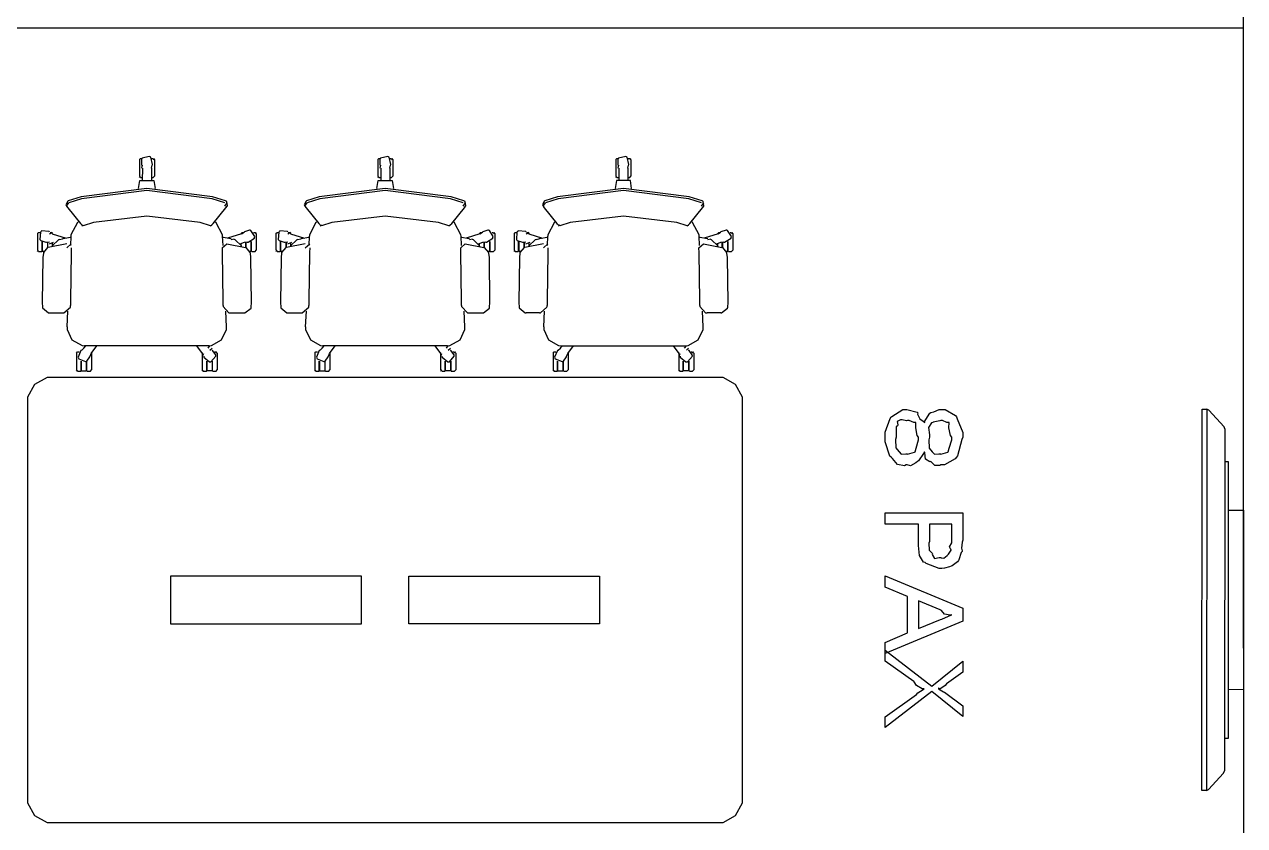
# Model space of a CAD drawing. Extents: x 0 to 23.4, y 0 to 16.5.
# Drawn here: x 12.955 to 13.962, y 5.846 to 6.507 of the extents above; entities that cross this region are included whole.
import ezdxf

# ---------------------------------------------------------------- set-up
doc = ezdxf.new("R2010")
doc.units = 0
doc.layers.get('0').update_dxf_attribs({"linetype": 'CONTINUOUS'})

msp = doc.modelspace()

# ---------------------------------------------------------------- linework, layer by layer
at = {"color": 0}
for points in [[(13.9608, 7.449), (13.9624, 3.95313)], [(13.9613, 6.50424), (12.5438, 6.50424)], [(13.0497, 6.39589), (13.0507, 6.39681)], [(13.0497, 6.39589), (13.0497, 6.382)], [(13.0507, 6.39681), (13.0519, 6.39681)], [(13.0602, 6.39111), (13.0605, 6.39171), (13.0591, 6.39768), (13.0585, 6.398), (13.0579, 6.39839), (13.052, 6.39692), (13.0517, 6.39632), (13.0514, 6.39594), (13.0514, 6.39154), (13.0517, 6.39111)], [(13.0517, 6.38878), (13.0523, 6.39111)], [(13.0523, 6.38878), (13.0521, 6.37864)], [(13.0597, 6.38878), (13.0602, 6.39111)], [(13.0597, 6.38878), (13.0597, 6.37864)], [(13.06, 6.39681), (13.0612, 6.39681)], [(13.0612, 6.39589), (13.0622, 6.39681)], [(13.0622, 6.39589), (13.0622, 6.382)], [(13.2465, 6.39589), (13.2475, 6.39681)], [(13.2465, 6.39589), (13.2465, 6.382)], [(13.2475, 6.39681), (13.2487, 6.39681)], [(13.2571, 6.39111), (13.2574, 6.39171), (13.256, 6.39768), (13.2554, 6.398), (13.2548, 6.39839), (13.2488, 6.39692), (13.2485, 6.39632), (13.2482, 6.39594), (13.2482, 6.39154), (13.2485, 6.39111)], [(13.2485, 6.38878), (13.2491, 6.39111)], [(13.2491, 6.38878), (13.249, 6.37864)], [(13.2565, 6.38878), (13.2571, 6.39111)], [(13.2565, 6.38878), (13.2566, 6.37864)], [(13.2568, 6.39681), (13.258, 6.39681)], [(13.258, 6.39589), (13.2591, 6.39681)], [(13.2591, 6.39589), (13.2591, 6.382)], [(13.4431, 6.39589), (13.4441, 6.39681)], [(13.4431, 6.39589), (13.4431, 6.382)], [(13.4441, 6.39681), (13.4453, 6.39681)], [(13.4537, 6.39111), (13.454, 6.39171), (13.4526, 6.39768), (13.452, 6.398), (13.4514, 6.39839), (13.4454, 6.39692), (13.4451, 6.39632), (13.4448, 6.39594), (13.4448, 6.39154), (13.4451, 6.39111)], [(13.4451, 6.38878), (13.4456, 6.39111)], [(13.4456, 6.38878), (13.4456, 6.37864)], [(13.4531, 6.38878), (13.4537, 6.39111)], [(13.4531, 6.38878), (13.4532, 6.37864)], [(13.4534, 6.39681), (13.4546, 6.39681)], [(13.4546, 6.39589), (13.4556, 6.39681)], [(13.4556, 6.39589), (13.4556, 6.382)], [(13.0491, 6.37185), (13.0501, 6.37864)], [(13.0497, 6.38108), (13.0507, 6.382)], [(13.0501, 6.37864), (13.0617, 6.37864)], [(13.0507, 6.38108), (13.0521, 6.38108)], [(13.0597, 6.38108), (13.0612, 6.38108)], [(13.0612, 6.38108), (13.0622, 6.382)], [(13.0617, 6.37864), (13.0627, 6.37185)], [(13.2459, 6.37185), (13.247, 6.37864)], [(13.2465, 6.38108), (13.2475, 6.382)], [(13.247, 6.37864), (13.2585, 6.37864)], [(13.2475, 6.38108), (13.249, 6.38108)], [(13.2566, 6.38108), (13.258, 6.38108)], [(13.258, 6.38108), (13.2591, 6.382)], [(13.2585, 6.37864), (13.2595, 6.37185)], [(13.4436, 6.37864), (13.4427, 6.37185)], [(13.4431, 6.38108), (13.4441, 6.382)], [(13.4552, 6.37864), (13.4436, 6.37864)], [(13.4441, 6.38108), (13.4456, 6.38108)], [(13.4531, 6.38108), (13.4546, 6.38108)], [(13.4546, 6.38108), (13.4556, 6.382)], [(13.4562, 6.37185), (13.4552, 6.37864)], [(13.1208, 6.36165), (13.1102, 6.36513), (13.0559, 6.37196), (13.0015, 6.36513), (12.9909, 6.36165)], [(13.1203, 6.36008), (13.1099, 6.3635), (13.0559, 6.37033), (13.0019, 6.3635), (12.9914, 6.36008)], [(13.3177, 6.36165), (13.3071, 6.36513), (13.2527, 6.37196), (13.1983, 6.36513), (13.1878, 6.36165)], [(13.3172, 6.36008), (13.3067, 6.3635), (13.2527, 6.37033), (13.1987, 6.3635), (13.1883, 6.36008)], [(13.5144, 6.36165), (13.5038, 6.36513), (13.4494, 6.37196), (13.395, 6.36513), (13.3845, 6.36165)], [(13.5139, 6.36008), (13.5034, 6.3635), (13.4494, 6.37033), (13.3955, 6.3635), (13.385, 6.36008)], [(12.9909, 6.36165), (12.9906, 6.36154), (12.9891, 6.35829), (12.9893, 6.35792), (12.9893, 6.35786), (12.9895, 6.35732), (12.9896, 6.35726)], [(12.9896, 6.35726), (12.9914, 6.36008)], [(13.1203, 6.35726), (13.1222, 6.36008)], [(13.1222, 6.35726), (13.1224, 6.35764), (13.1218, 6.36111), (13.1215, 6.36133), (13.1214, 6.36139), (13.1209, 6.36165), (13.1208, 6.36165)], [(13.1878, 6.36165), (13.1874, 6.36154), (13.1859, 6.35829), (13.1861, 6.35792), (13.1861, 6.35786), (13.1864, 6.35732), (13.1864, 6.35726)], [(13.1864, 6.35726), (13.1883, 6.36008)], [(13.3172, 6.35726), (13.319, 6.36008)], [(13.319, 6.35726), (13.3192, 6.35764), (13.3186, 6.36111), (13.3183, 6.36133), (13.3183, 6.36139), (13.3177, 6.36165), (13.3177, 6.36165)], [(13.3845, 6.36165), (13.3841, 6.36154), (13.3827, 6.35829), (13.3828, 6.35792), (13.3828, 6.35786), (13.3831, 6.35732), (13.3831, 6.35726)], [(13.3831, 6.35726), (13.385, 6.36008)], [(13.5139, 6.35726), (13.5157, 6.36008)], [(13.5157, 6.35726), (13.5159, 6.35764), (13.5153, 6.36111), (13.515, 6.36133), (13.5149, 6.36139), (13.5144, 6.36165), (13.5144, 6.36165)], [(12.9896, 6.35726), (12.9905, 6.35585), (13.001, 6.34304), (13.0022, 6.34185)], [(13.1085, 6.34115), (13.0999, 6.34375), (13.0559, 6.34896), (13.0119, 6.34375), (13.0033, 6.34115)], [(13.1095, 6.34185), (13.1107, 6.34304), (13.1212, 6.35585), (13.1222, 6.35726)], [(13.1864, 6.35726), (13.1873, 6.35585), (13.1978, 6.34304), (13.1991, 6.34185)], [(13.3053, 6.34115), (13.2967, 6.34375), (13.2527, 6.34896), (13.2087, 6.34375), (13.2001, 6.34115)], [(13.3064, 6.34185), (13.3076, 6.34304), (13.3181, 6.35585), (13.319, 6.35726)], [(13.3831, 6.35726), (13.384, 6.35585), (13.3945, 6.34304), (13.3958, 6.34185)], [(13.502, 6.34115), (13.4934, 6.34375), (13.4494, 6.34896), (13.4054, 6.34375), (13.3969, 6.34115)], [(13.5031, 6.34185), (13.5043, 6.34304), (13.5148, 6.35585), (13.5157, 6.35726)], [(12.9997, 6.3444), (12.9987, 6.34369), (12.9932, 6.33361), (12.9932, 6.33242)], [(13.0022, 6.34115), (13.0033, 6.34185)], [(13.1085, 6.34115), (13.1095, 6.34185)], [(13.1184, 6.33242), (13.1184, 6.33361), (13.113, 6.34364), (13.112, 6.34435)], [(13.1965, 6.3444), (13.1955, 6.34369), (13.1901, 6.33361), (13.1901, 6.33242)], [(13.1991, 6.34115), (13.2001, 6.34185)], [(13.3053, 6.34115), (13.3064, 6.34185)], [(13.3153, 6.33242), (13.3152, 6.33361), (13.3098, 6.34364), (13.3089, 6.34435)], [(13.3933, 6.34435), (13.3923, 6.34364), (13.3869, 6.33361), (13.3869, 6.33242)], [(13.3958, 6.34115), (13.3969, 6.34185)], [(13.502, 6.34115), (13.5031, 6.34185)], [(13.5121, 6.33242), (13.512, 6.33361), (13.5066, 6.34369), (13.5056, 6.3444)], [(12.9656, 6.33475), (12.9665, 6.33567)], [(12.9656, 6.33475), (12.9656, 6.32086)], [(12.9665, 6.33567), (12.9677, 6.33567)], [(12.9756, 6.33583), (12.9751, 6.33637), (12.969, 6.33686), (12.9685, 6.33637), (12.968, 6.33594), (12.9675, 6.32986), (12.968, 6.32932), (12.9683, 6.329), (12.9724, 6.32758), (12.9729, 6.32769)], [(12.9693, 6.32021), (12.9693, 6.32818)], [(12.9696, 6.32021), (12.9696, 6.32807)], [(12.9756, 6.33458), (12.9777, 6.33583)], [(12.9759, 6.33567), (12.9771, 6.33567)], [(12.9771, 6.33475), (12.978, 6.33567)], [(12.9777, 6.33458), (12.9892, 6.33094)], [(12.9837, 6.32969), (12.983, 6.32954), (12.9778, 6.32454), (12.9777, 6.32379)], [(12.978, 6.33447), (12.978, 6.33475)], [(12.9837, 6.32969), (12.9862, 6.33029)], [(12.9932, 6.3316), (12.9926, 6.33154), (12.9867, 6.33046), (12.9862, 6.33029)], [(12.993, 6.32487), (12.9933, 6.33242)], [(13.1188, 6.32487), (13.1184, 6.33242)], [(13.1256, 6.33029), (13.125, 6.33046), (13.1191, 6.33154), (13.1186, 6.3316)], [(13.1341, 6.33458), (13.1226, 6.33094)], [(13.1256, 6.32969), (13.128, 6.33029)], [(13.1341, 6.32379), (13.1339, 6.32454), (13.1288, 6.32954), (13.128, 6.32969)], [(13.1337, 6.33475), (13.1347, 6.33567)], [(13.1337, 6.33447), (13.1337, 6.33475)], [(13.1341, 6.33458), (13.1362, 6.33583)], [(13.1347, 6.33567), (13.1359, 6.33567)], [(13.1388, 6.32769), (13.1394, 6.32753), (13.1447, 6.33078), (13.1449, 6.33143), (13.145, 6.33214), (13.1418, 6.33729), (13.1412, 6.33746), (13.1407, 6.33757), (13.1364, 6.33621), (13.1362, 6.33583)], [(13.1421, 6.32021), (13.1421, 6.32807)], [(13.1424, 6.32021), (13.1424, 6.32818)], [(13.144, 6.33567), (13.1452, 6.33567)], [(13.1452, 6.33475), (13.1462, 6.33567)], [(13.1462, 6.33475), (13.1462, 6.32086)], [(13.1624, 6.33475), (13.1634, 6.33567)], [(13.1624, 6.33475), (13.1624, 6.32086)], [(13.1634, 6.33567), (13.1646, 6.33567)], [(13.1724, 6.33583), (13.1719, 6.33637), (13.1658, 6.33686), (13.1654, 6.33637), (13.1648, 6.33594), (13.1643, 6.32986), (13.1648, 6.32932), (13.1651, 6.329), (13.1693, 6.32758), (13.1698, 6.32769)], [(13.1662, 6.32021), (13.1662, 6.32818)], [(13.1664, 6.32021), (13.1664, 6.32807)], [(13.1724, 6.33458), (13.1745, 6.33583)], [(13.1727, 6.33567), (13.1739, 6.33567)], [(13.1739, 6.33475), (13.1749, 6.33567)], [(13.1745, 6.33458), (13.186, 6.33094)], [(13.1806, 6.32969), (13.1798, 6.32954), (13.1746, 6.32454), (13.1745, 6.32379)], [(13.1749, 6.33447), (13.1749, 6.33475)], [(13.1806, 6.32969), (13.183, 6.33029)], [(13.19, 6.3316), (13.1894, 6.33154), (13.1835, 6.33046), (13.183, 6.33029)], [(13.1898, 6.32487), (13.1902, 6.33242)], [(13.3156, 6.32487), (13.3153, 6.33242)], [(13.3224, 6.33029), (13.3218, 6.33046), (13.316, 6.33154), (13.3154, 6.3316)], [(13.3309, 6.33458), (13.3195, 6.33094)], [(13.3224, 6.32969), (13.3249, 6.33029)], [(13.3309, 6.32379), (13.3307, 6.32454), (13.3256, 6.32954), (13.3249, 6.32969)], [(13.3306, 6.33475), (13.3315, 6.33567)], [(13.3306, 6.33447), (13.3306, 6.33475)], [(13.3309, 6.33458), (13.333, 6.33583)], [(13.3315, 6.33567), (13.3327, 6.33567)], [(13.3357, 6.32769), (13.3363, 6.32753), (13.3415, 6.33078), (13.3417, 6.33143), (13.3418, 6.33214), (13.3387, 6.33729), (13.338, 6.33746), (13.3375, 6.33757), (13.3333, 6.33621), (13.333, 6.33583)], [(13.339, 6.32021), (13.339, 6.32807)], [(13.3393, 6.32021), (13.3393, 6.32818)], [(13.3409, 6.33567), (13.3421, 6.33567)], [(13.3421, 6.33475), (13.3431, 6.33567)], [(13.3431, 6.33475), (13.3431, 6.32086)], [(13.3591, 6.33475), (13.3601, 6.33567)], [(13.3591, 6.33475), (13.3591, 6.32086)], [(13.3601, 6.33567), (13.3613, 6.33567)], [(13.3691, 6.33583), (13.3687, 6.33637), (13.3626, 6.33686), (13.3621, 6.33637), (13.3615, 6.33594), (13.3611, 6.32986), (13.3615, 6.32932), (13.3618, 6.329), (13.366, 6.32758), (13.3665, 6.32769)], [(13.3629, 6.32021), (13.3629, 6.32818)], [(13.3632, 6.32021), (13.3632, 6.32807)], [(13.3691, 6.33458), (13.3712, 6.33583)], [(13.3694, 6.33567), (13.3706, 6.33567)], [(13.3706, 6.33475), (13.3716, 6.33567)], [(13.3712, 6.33458), (13.3827, 6.33094)], [(13.3773, 6.32969), (13.3765, 6.32954), (13.3714, 6.32454), (13.3712, 6.32379)], [(13.3716, 6.33447), (13.3716, 6.33475)], [(13.3773, 6.32969), (13.3797, 6.33029)], [(13.3867, 6.3316), (13.3861, 6.33154), (13.3803, 6.33046), (13.3797, 6.33029)], [(13.3866, 6.32487), (13.3869, 6.33242)], [(13.5123, 6.32487), (13.512, 6.33242)], [(13.5192, 6.33029), (13.5186, 6.33046), (13.5127, 6.33154), (13.5122, 6.3316)], [(13.5277, 6.33458), (13.5162, 6.33094)], [(13.5192, 6.32969), (13.5216, 6.33029)], [(13.5277, 6.32379), (13.5275, 6.32454), (13.5223, 6.32954), (13.5216, 6.32969)], [(13.5273, 6.33475), (13.5283, 6.33567)], [(13.5273, 6.33447), (13.5273, 6.33475)], [(13.5277, 6.33458), (13.5297, 6.33583)], [(13.5283, 6.33567), (13.5295, 6.33567)], [(13.5323, 6.32769), (13.533, 6.32753), (13.5383, 6.33078), (13.5384, 6.33143), (13.5386, 6.33214), (13.5353, 6.33729), (13.5347, 6.33746), (13.5342, 6.33757), (13.53, 6.33621), (13.5297, 6.33583)], [(13.5357, 6.32021), (13.5357, 6.32807)], [(13.536, 6.32021), (13.536, 6.32818)], [(13.5376, 6.33567), (13.5388, 6.33567)], [(13.5388, 6.33475), (13.5398, 6.33567)], [(13.5398, 6.33475), (13.5398, 6.32086)], [(12.9656, 6.31993), (12.9665, 6.32086)], [(12.9665, 6.31993), (12.9691, 6.31993)], [(12.9691, 6.31993), (12.9693, 6.32021)], [(12.9704, 6.31847), (12.9699, 6.31478), (12.9694, 6.27772), (12.9697, 6.27399)], [(12.9696, 6.32021), (12.9708, 6.32021)], [(12.9745, 6.32319), (12.9739, 6.32308), (12.9704, 6.31907), (12.9704, 6.31847)], [(12.9729, 6.32753), (12.9754, 6.32775)], [(12.974, 6.32303), (12.974, 6.32775)], [(12.9742, 6.32314), (12.9742, 6.32775)], [(12.9898, 6.32628), (12.9745, 6.32319)], [(12.9754, 6.32633), (12.9788, 6.32753)], [(12.978, 6.32497), (12.978, 6.32661)], [(12.9898, 6.32303), (12.9935, 6.32628)], [(12.9935, 6.32303), (12.9934, 6.31907), (12.9928, 6.27919), (12.9929, 6.27518)], [(13.1182, 6.32303), (13.122, 6.32628)], [(13.1189, 6.27518), (13.1189, 6.27919), (13.1184, 6.31907), (13.1183, 6.32303)], [(13.122, 6.32628), (13.1373, 6.32319)], [(13.1329, 6.32633), (13.1364, 6.32753)], [(13.1337, 6.32497), (13.1337, 6.32661)], [(13.1364, 6.32753), (13.1388, 6.32775)], [(13.1414, 6.31847), (13.1413, 6.31907), (13.1378, 6.32308), (13.1373, 6.32319)], [(13.1375, 6.32314), (13.1375, 6.32775)], [(13.1378, 6.32303), (13.1378, 6.32775)], [(13.1409, 6.32021), (13.1421, 6.32021)], [(13.142, 6.27399), (13.1424, 6.27772), (13.1418, 6.31478), (13.1414, 6.31847)], [(13.1424, 6.31993), (13.1427, 6.32021)], [(13.1427, 6.31993), (13.1452, 6.31993)], [(13.1452, 6.31993), (13.1462, 6.32086)], [(13.1624, 6.31993), (13.1634, 6.32086)], [(13.1634, 6.31993), (13.1659, 6.31993)], [(13.1659, 6.31993), (13.1662, 6.32021)], [(13.1672, 6.31847), (13.1668, 6.31478), (13.1662, 6.27772), (13.1666, 6.27399)], [(13.1664, 6.32021), (13.1676, 6.32021)], [(13.1713, 6.32319), (13.1707, 6.32308), (13.1672, 6.31907), (13.1672, 6.31847)], [(13.1698, 6.32753), (13.1722, 6.32775)], [(13.1708, 6.32303), (13.1708, 6.32775)], [(13.1711, 6.32314), (13.1711, 6.32775)], [(13.1866, 6.32628), (13.1713, 6.32319)], [(13.1722, 6.32633), (13.1757, 6.32753)], [(13.1749, 6.32497), (13.1749, 6.32661)], [(13.1866, 6.32303), (13.1904, 6.32628)], [(13.1904, 6.32303), (13.1902, 6.31907), (13.1897, 6.27919), (13.1897, 6.27518)], [(13.3151, 6.32303), (13.3188, 6.32628)], [(13.3157, 6.27518), (13.3157, 6.27919), (13.3152, 6.31907), (13.3151, 6.32303)], [(13.3188, 6.32628), (13.3341, 6.32319)], [(13.3298, 6.32633), (13.3332, 6.32753)], [(13.3306, 6.32497), (13.3306, 6.32661)], [(13.3332, 6.32753), (13.3357, 6.32775)], [(13.3382, 6.31847), (13.3382, 6.31907), (13.3346, 6.32308), (13.3341, 6.32319)], [(13.3344, 6.32314), (13.3344, 6.32775)], [(13.3346, 6.32303), (13.3346, 6.32775)], [(13.3378, 6.32021), (13.339, 6.32021)], [(13.3389, 6.27399), (13.3392, 6.27772), (13.3387, 6.31478), (13.3382, 6.31847)], [(13.3393, 6.31993), (13.3395, 6.32021)], [(13.3395, 6.31993), (13.3421, 6.31993)], [(13.3421, 6.31993), (13.3431, 6.32086)], [(13.3591, 6.31993), (13.3601, 6.32086)], [(13.3601, 6.31993), (13.3626, 6.31993)], [(13.3626, 6.31993), (13.3629, 6.32021)], [(13.3639, 6.31847), (13.3635, 6.31478), (13.363, 6.27772), (13.3633, 6.27399)], [(13.3632, 6.32021), (13.3644, 6.32021)], [(13.3681, 6.32319), (13.3675, 6.32308), (13.3639, 6.31907), (13.3639, 6.31847)], [(13.3665, 6.32753), (13.3689, 6.32775)], [(13.3675, 6.32303), (13.3675, 6.32775)], [(13.3678, 6.32314), (13.3678, 6.32775)], [(13.3834, 6.32628), (13.3681, 6.32319)], [(13.3689, 6.32633), (13.3724, 6.32753)], [(13.3716, 6.32497), (13.3716, 6.32661)], [(13.3834, 6.32303), (13.387, 6.32628)], [(13.387, 6.32303), (13.3869, 6.31907), (13.3864, 6.27919), (13.3864, 6.27518)], [(13.5118, 6.32303), (13.5155, 6.32628)], [(13.5124, 6.27518), (13.5124, 6.27919), (13.5119, 6.31907), (13.5118, 6.32303)], [(13.5155, 6.32628), (13.5308, 6.32319)], [(13.5265, 6.32633), (13.5299, 6.32753)], [(13.5273, 6.32497), (13.5273, 6.32661)], [(13.5299, 6.32753), (13.5323, 6.32775)], [(13.5349, 6.31847), (13.5349, 6.31907), (13.5314, 6.32308), (13.5308, 6.32319)], [(13.5311, 6.32314), (13.5311, 6.32775)], [(13.5314, 6.32303), (13.5314, 6.32775)], [(13.5345, 6.32021), (13.5357, 6.32021)], [(13.5356, 6.27399), (13.5359, 6.27772), (13.5354, 6.31478), (13.5349, 6.31847)], [(13.536, 6.31993), (13.5362, 6.32021)], [(13.5362, 6.31993), (13.5388, 6.31993)], [(13.5388, 6.31993), (13.5398, 6.32086)], [(12.9697, 6.27399), (12.9698, 6.27328), (12.9747, 6.2691), (12.9754, 6.26915), (12.9754, 6.26915), (12.9755, 6.26921), (12.9755, 6.26921)], [(12.9755, 6.26921), (12.9866, 6.26926)], [(12.9866, 6.26926), (12.9874, 6.26921), (12.9928, 6.27382), (12.9929, 6.27458), (12.9929, 6.27474), (12.9929, 6.27507), (12.9929, 6.27518)], [(12.9901, 6.25765), (12.9907, 6.27051)], [(13.1189, 6.27518), (13.1188, 6.27442), (13.1237, 6.26932), (13.1246, 6.26926), (13.1247, 6.26926), (13.1252, 6.26926), (13.1252, 6.26926)], [(13.1216, 6.25765), (13.1211, 6.27051)], [(13.1252, 6.26926), (13.1362, 6.26921)], [(13.1362, 6.26921), (13.1369, 6.26915), (13.1419, 6.27317), (13.142, 6.27387), (13.142, 6.27387), (13.142, 6.27399), (13.142, 6.27399)], [(13.1666, 6.27399), (13.1666, 6.27328), (13.1715, 6.2691), (13.1722, 6.26915), (13.1722, 6.26915), (13.1724, 6.26921), (13.1724, 6.26921)], [(13.1724, 6.26921), (13.1834, 6.26926)], [(13.1834, 6.26926), (13.1842, 6.26921), (13.1896, 6.27382), (13.1897, 6.27458), (13.1897, 6.27474), (13.1897, 6.27507), (13.1897, 6.27518)], [(13.187, 6.25765), (13.1876, 6.27051)], [(13.3157, 6.27518), (13.3157, 6.27442), (13.3206, 6.26932), (13.3214, 6.26926), (13.3215, 6.26926), (13.322, 6.26926), (13.322, 6.26926)], [(13.3185, 6.25765), (13.3179, 6.27051)], [(13.322, 6.26926), (13.3331, 6.26921)], [(13.3331, 6.26921), (13.3338, 6.26915), (13.3388, 6.27317), (13.3389, 6.27387), (13.3389, 6.27387), (13.3389, 6.27399), (13.3389, 6.27399)], [(13.3633, 6.27399), (13.3633, 6.27328), (13.3682, 6.2691), (13.369, 6.26915), (13.369, 6.26915), (13.369, 6.26921), (13.3691, 6.26921)], [(13.3802, 6.26926), (13.3691, 6.26921)], [(13.3802, 6.26926), (13.3809, 6.26921), (13.3863, 6.27382), (13.3864, 6.27458), (13.3864, 6.27474), (13.3864, 6.27507), (13.3864, 6.27518)], [(13.3837, 6.25765), (13.3842, 6.27051)], [(13.5124, 6.27518), (13.5124, 6.27442), (13.5173, 6.26932), (13.5181, 6.26926), (13.5182, 6.26926), (13.5187, 6.26926), (13.5187, 6.26926)], [(13.5152, 6.25765), (13.5146, 6.27051)], [(13.5298, 6.26921), (13.5187, 6.26926)], [(13.5298, 6.26921), (13.5305, 6.26915), (13.5355, 6.27317), (13.5356, 6.27387), (13.5356, 6.27387), (13.5356, 6.27399), (13.5356, 6.27399)], [(12.9901, 6.25765), (12.99, 6.25558), (12.994, 6.2469), (13.0024, 6.24214), (13.0044, 6.24203), (13.0044, 6.24203), (13.0045, 6.24203), (13.0045, 6.24203)], [(13.1072, 6.24203), (13.1093, 6.24214), (13.1176, 6.24685), (13.1217, 6.25549), (13.1216, 6.25754), (13.1216, 6.25754), (13.1216, 6.25765), (13.1216, 6.25765)], [(13.187, 6.25765), (13.1868, 6.25558), (13.1909, 6.2469), (13.1992, 6.24214), (13.2013, 6.24203), (13.2013, 6.24203), (13.2014, 6.24203), (13.2014, 6.24203)], [(13.3041, 6.24203), (13.3062, 6.24214), (13.3145, 6.24685), (13.3185, 6.25549), (13.3185, 6.25754), (13.3185, 6.25754), (13.3185, 6.25765), (13.3185, 6.25765)], [(13.3837, 6.25765), (13.3836, 6.25558), (13.3876, 6.2469), (13.3959, 6.24214), (13.398, 6.24203), (13.398, 6.24203), (13.3981, 6.24203), (13.3981, 6.24203)], [(13.5008, 6.24203), (13.5028, 6.24214), (13.5112, 6.24685), (13.5153, 6.25549), (13.5152, 6.25754), (13.5152, 6.25754), (13.5152, 6.25765), (13.5152, 6.25765)], [(13.0021, 6.23839), (13.0014, 6.23817), (12.9991, 6.23247), (12.9993, 6.23182), (12.9996, 6.23122), (13.0053, 6.22889), (13.0059, 6.22911), (13.0063, 6.22933), (13.0089, 6.23292), (13.009, 6.23335)], [(13.0021, 6.23839), (13.0039, 6.23996)], [(13.0039, 6.23996), (13.0054, 6.24203)], [(13.1072, 6.24203), (13.0044, 6.24203)], [(13.0099, 6.23562), (13.0147, 6.24203)], [(13.1019, 6.23562), (13.0971, 6.24203)], [(13.1028, 6.23335), (13.1029, 6.23269), (13.1075, 6.22874), (13.1082, 6.22879), (13.1088, 6.22885), (13.1128, 6.23351), (13.1128, 6.23415), (13.1127, 6.23465), (13.1101, 6.23822), (13.1097, 6.23839)], [(13.1064, 6.23996), (13.1079, 6.24203)], [(13.1079, 6.23839), (13.1097, 6.23996)], [(13.1989, 6.23839), (13.1982, 6.23817), (13.1959, 6.23247), (13.1962, 6.23182), (13.1965, 6.23122), (13.2021, 6.22889), (13.2028, 6.22911), (13.2032, 6.22933), (13.2057, 6.23292), (13.2058, 6.23335)], [(13.1989, 6.23839), (13.2007, 6.23996)], [(13.2007, 6.23996), (13.2022, 6.24203)], [(13.3041, 6.24203), (13.2012, 6.24203)], [(13.2068, 6.23562), (13.2115, 6.24203)], [(13.2987, 6.23562), (13.2939, 6.24203)], [(13.2996, 6.23335), (13.2997, 6.23269), (13.3043, 6.22874), (13.305, 6.22879), (13.3057, 6.22885), (13.3097, 6.23351), (13.3096, 6.23415), (13.3096, 6.23465), (13.307, 6.23822), (13.3065, 6.23839)], [(13.3032, 6.23996), (13.3047, 6.24203)], [(13.3047, 6.23839), (13.3065, 6.23996)], [(13.3956, 6.23839), (13.395, 6.23817), (13.3926, 6.23247), (13.3929, 6.23182), (13.3931, 6.23122), (13.3988, 6.22889), (13.3995, 6.22911), (13.3999, 6.22933), (13.4025, 6.23292), (13.4025, 6.23335)], [(13.3956, 6.23839), (13.3974, 6.23996)], [(13.3974, 6.23996), (13.3989, 6.24203)], [(13.3981, 6.24203), (13.5009, 6.24203)], [(13.4034, 6.23562), (13.4082, 6.24203)], [(13.4954, 6.23562), (13.4907, 6.24203)], [(13.4964, 6.23335), (13.4964, 6.23269), (13.501, 6.22874), (13.5017, 6.22879), (13.5024, 6.22885), (13.5064, 6.23351), (13.5063, 6.23415), (13.5063, 6.23465), (13.5037, 6.23822), (13.5033, 6.23839)], [(13.4999, 6.23996), (13.5014, 6.24203)], [(13.5014, 6.23839), (13.5033, 6.23996)], [(12.9977, 6.23594), (12.9987, 6.23687)], [(12.9977, 6.23594), (12.9977, 6.22206)], [(12.9987, 6.23687), (13.0001, 6.23687)], [(13.0015, 6.2214), (13.0015, 6.22939)], [(13.0018, 6.2214), (13.0018, 6.22928)], [(13.0061, 6.2214), (13.0061, 6.22928)], [(13.0064, 6.2214), (13.0064, 6.22939)], [(13.009, 6.23335), (13.0099, 6.23562)], [(13.0102, 6.23606), (13.0102, 6.22206)], [(13.1015, 6.23606), (13.1015, 6.22206)], [(13.1019, 6.23335), (13.1028, 6.23562)], [(13.1054, 6.2214), (13.1054, 6.22939)], [(13.1056, 6.2214), (13.1056, 6.22928)], [(13.11, 6.2214), (13.11, 6.22928)], [(13.1102, 6.2214), (13.1102, 6.22939)], [(13.1117, 6.23687), (13.1131, 6.23687)], [(13.1131, 6.23594), (13.114, 6.23687)], [(13.114, 6.23594), (13.114, 6.22206)], [(13.1946, 6.23594), (13.1955, 6.23687)], [(13.1946, 6.23594), (13.1946, 6.22206)], [(13.1955, 6.23687), (13.1969, 6.23687)], [(13.1983, 6.2214), (13.1983, 6.22939)], [(13.1986, 6.2214), (13.1986, 6.22928)], [(13.203, 6.2214), (13.203, 6.22928)], [(13.2032, 6.2214), (13.2032, 6.22939)], [(13.2058, 6.23335), (13.2068, 6.23562)], [(13.2071, 6.23606), (13.2071, 6.22206)], [(13.2984, 6.23606), (13.2984, 6.22206)], [(13.2987, 6.23335), (13.2996, 6.23562)], [(13.3022, 6.2214), (13.3022, 6.22939)], [(13.3025, 6.2214), (13.3025, 6.22928)], [(13.3068, 6.2214), (13.3068, 6.22928)], [(13.3071, 6.2214), (13.3071, 6.22939)], [(13.3086, 6.23687), (13.3099, 6.23687)], [(13.3099, 6.23594), (13.3109, 6.23687)], [(13.3109, 6.23594), (13.3109, 6.22206)], [(13.3913, 6.23594), (13.3923, 6.23687)], [(13.3913, 6.23594), (13.3913, 6.22206)], [(13.3923, 6.23687), (13.3936, 6.23687)], [(13.3951, 6.2214), (13.3951, 6.22939)], [(13.3953, 6.2214), (13.3953, 6.22928)], [(13.3997, 6.2214), (13.3997, 6.22928)], [(13.4, 6.2214), (13.4, 6.22939)], [(13.4025, 6.23335), (13.4034, 6.23562)], [(13.4038, 6.23606), (13.4038, 6.22206)], [(13.4951, 6.23606), (13.4951, 6.22206)], [(13.4954, 6.23335), (13.4964, 6.23562)], [(13.4989, 6.2214), (13.4989, 6.22939)], [(13.4991, 6.2214), (13.4991, 6.22928)], [(13.5035, 6.2214), (13.5035, 6.22928)], [(13.5038, 6.2214), (13.5038, 6.22939)], [(13.5053, 6.23687), (13.5066, 6.23687)], [(13.5066, 6.23594), (13.5076, 6.23687)], [(13.5076, 6.23594), (13.5076, 6.22206)], [(12.9977, 6.22114), (12.9987, 6.22206)], [(12.9987, 6.22114), (13.0013, 6.22114)], [(13.0013, 6.22114), (13.0015, 6.2214)], [(13.0018, 6.2214), (13.0061, 6.2214)], [(13.0064, 6.22114), (13.0067, 6.2214)], [(13.0067, 6.22114), (13.0092, 6.22114)], [(13.0092, 6.22114), (13.0102, 6.22206)], [(13.1015, 6.22114), (13.1025, 6.22206)], [(13.1025, 6.22114), (13.1051, 6.22114)], [(13.1051, 6.22114), (13.1054, 6.2214)], [(13.11, 6.2214), (13.1056, 6.2214)], [(13.1102, 6.22114), (13.1105, 6.2214)], [(13.1105, 6.22114), (13.1131, 6.22114)], [(13.1131, 6.22114), (13.114, 6.22206)], [(13.1946, 6.22114), (13.1955, 6.22206)], [(13.1955, 6.22114), (13.1981, 6.22114)], [(13.1981, 6.22114), (13.1983, 6.2214)], [(13.1986, 6.2214), (13.203, 6.2214)], [(13.2032, 6.22114), (13.2035, 6.2214)], [(13.2035, 6.22114), (13.2061, 6.22114)], [(13.2061, 6.22114), (13.2071, 6.22206)], [(13.2984, 6.22114), (13.2994, 6.22206)], [(13.2994, 6.22114), (13.3019, 6.22114)], [(13.3019, 6.22114), (13.3022, 6.2214)], [(13.3068, 6.2214), (13.3025, 6.2214)], [(13.3071, 6.22114), (13.3073, 6.2214)], [(13.3073, 6.22114), (13.3099, 6.22114)], [(13.3099, 6.22114), (13.3109, 6.22206)], [(13.3913, 6.22114), (13.3923, 6.22206)], [(13.3923, 6.22114), (13.3948, 6.22114)], [(13.3948, 6.22114), (13.3951, 6.2214)], [(13.3953, 6.2214), (13.3997, 6.2214)], [(13.4, 6.22114), (13.4002, 6.2214)], [(13.4002, 6.22114), (13.4028, 6.22114)], [(13.4028, 6.22114), (13.4038, 6.22206)], [(13.4951, 6.22114), (13.4961, 6.22206)], [(13.4961, 6.22114), (13.4986, 6.22114)], [(13.4986, 6.22114), (13.4989, 6.2214)], [(13.5035, 6.2214), (13.4991, 6.2214)], [(13.5038, 6.22114), (13.5041, 6.2214)], [(13.5041, 6.22114), (13.5066, 6.22114)], [(13.5066, 6.22114), (13.5076, 6.22206)], [(12.9771, 6.21582), (12.9736, 6.21582), (12.9632, 6.21007), (12.9574, 6.19965), (12.9574, 6.19613)], [(13.5282, 6.21582), (12.9771, 6.21582)], [(13.5479, 6.19613), (13.5479, 6.19965), (13.5421, 6.21007), (13.5317, 6.21582), (13.5282, 6.21582)], [(12.9574, 6.19613), (12.9574, 5.86806)], [(13.5479, 5.86806), (13.5479, 6.19613)], [(13.931, 5.87462), (13.9272, 5.87462), (13.9274, 6.18961), (13.9312, 6.18961)], [(13.9312, 6.18961), (13.931, 5.87462)], [(13.9461, 6.17333), (13.9454, 6.17513), (13.9329, 6.18881), (13.9312, 6.18961)], [(13.9461, 6.17333), (13.9458, 5.8909)], [(13.233, 6.05176), (13.0755, 6.05176)], [(13.0755, 6.05176), (13.0755, 6.01237)], [(13.233, 6.01237), (13.233, 6.05176)], [(13.2723, 6.01237), (13.2723, 6.05176)], [(13.2723, 6.05176), (13.4298, 6.05176)], [(13.4298, 6.05176), (13.4298, 6.01237)], [(13.0755, 6.01237), (13.233, 6.01237)], [(13.4298, 6.01237), (13.2723, 6.01237)], [(13.931, 5.87462), (13.9326, 5.87543), (13.9451, 5.88911), (13.9458, 5.8909)], [(12.9574, 5.86806), (12.9574, 5.86458), (12.9632, 5.85417), (12.9736, 5.84836), (12.9771, 5.84836)], [(13.5282, 5.84836), (13.5317, 5.84836), (13.5421, 5.85417), (13.5479, 5.86458), (13.5479, 5.86806)], [(12.9771, 5.84836), (13.5282, 5.84836)]]:
    msp.add_lwpolyline(points, dxfattribs=at)
for points in [[(13.698, 6.17833), (13.6979, 6.17904), (13.7026, 6.18636), (13.7032, 6.18679), (13.7032, 6.18679), (13.7059, 6.18739), (13.7103, 6.1894), (13.7119, 6.1894), (13.715, 6.1894), (13.7236, 6.18435), (13.7244, 6.18332), (13.725, 6.18164), (13.7297, 6.17042), (13.7297, 6.16661), (13.7289, 6.1645), (13.7253, 6.15099), (13.7244, 6.1499), (13.7233, 6.14871), (13.7145, 6.14361), (13.7116, 6.14361), (13.7107, 6.14301), (13.7065, 6.14312), (13.7038, 6.146), (13.7032, 6.14643), (13.7024, 6.14615), (13.6989, 6.14822), (13.6982, 6.1536), (13.698, 6.15446), (13.6973, 6.15306), (13.693, 6.14692), (13.6923, 6.14643), (13.691, 6.14535), (13.6864, 6.14274), (13.6838, 6.14361), (13.683, 6.14361), (13.6816, 6.1429), (13.6758, 6.14399), (13.6715, 6.14887), (13.6706, 6.1499), (13.6694, 6.15076), (13.6656, 6.16265), (13.6656, 6.16661), (13.6656, 6.17074), (13.6698, 6.18207), (13.6706, 6.18311), (13.6711, 6.18354), (13.6803, 6.1894), (13.6834, 6.1894), (13.6834, 6.1894), (13.6919, 6.18707), (13.6925, 6.18658), (13.6922, 6.1856), (13.6942, 6.18164), (13.6977, 6.17919), (13.698, 6.17833)], [(13.6841, 6.18028), (13.6833, 6.1799), (13.6797, 6.18083), (13.6793, 6.18093), (13.6783, 6.18078), (13.6756, 6.17936), (13.676, 6.17676), (13.6758, 6.17594), (13.6748, 6.17497), (13.6747, 6.16872), (13.6747, 6.16661), (13.674, 6.16461), (13.6743, 6.15767), (13.6769, 6.15474), (13.6774, 6.15446), (13.6772, 6.15429), (13.6788, 6.15235), (13.6826, 6.15272), (13.6839, 6.15272), (13.6841, 6.15235), (13.6899, 6.15419), (13.6904, 6.15446), (13.6904, 6.15446), (13.6911, 6.15756), (13.6932, 6.16439), (13.6932, 6.16661), (13.6921, 6.16797), (13.6908, 6.17426), (13.691, 6.1785), (13.6906, 6.17876), (13.6892, 6.17876), (13.6853, 6.18028), (13.6841, 6.18028)], [(13.7116, 6.18028), (13.7106, 6.1799), (13.7053, 6.17904), (13.7049, 6.17876), (13.7038, 6.17833), (13.7015, 6.17443), (13.7023, 6.1684), (13.7023, 6.16639), (13.7016, 6.16439), (13.7018, 6.1575), (13.7043, 6.15451), (13.7047, 6.15424), (13.7046, 6.15408), (13.7062, 6.15235), (13.7099, 6.15272), (13.7112, 6.15272), (13.7115, 6.15235), (13.7173, 6.15419), (13.7177, 6.15446), (13.7177, 6.15446), (13.7185, 6.15744), (13.7205, 6.16433), (13.7205, 6.16661), (13.7194, 6.16797), (13.7182, 6.17426), (13.7184, 6.1785), (13.7179, 6.17876), (13.7166, 6.17876), (13.7128, 6.18028), (13.7116, 6.18028)], [(13.946, 6.14621), (13.9458, 5.91797), (13.949, 5.91797), (13.9492, 6.14621), (13.946, 6.14621)], [(13.6656, 6.10389), (13.7297, 6.10389), (13.7297, 6.08132), (13.7291, 6.07981), (13.7285, 6.07482), (13.7293, 6.07275), (13.7292, 6.07221), (13.7284, 6.0714), (13.7265, 6.06515), (13.7262, 6.06461), (13.7254, 6.06353), (13.7208, 6.06017), (13.7201, 6.05985), (13.7187, 6.05946), (13.7146, 6.05826), (13.7125, 6.05811), (13.7119, 6.05811), (13.7102, 6.05806), (13.6995, 6.06212), (13.6986, 6.06288), (13.6973, 6.06321), (13.6938, 6.06874), (13.6932, 6.07704), (13.6932, 6.07981), (13.6932, 6.09478), (13.6656, 6.09478), (13.6656, 6.10389)], [(13.9615, 6.10622), (13.9615, 5.95796), (13.949, 5.95801), (13.9492, 6.10622), (13.9615, 6.10622)], [(13.7023, 6.09478), (13.7023, 6.08046), (13.7017, 6.07889), (13.7018, 6.07324), (13.7043, 6.07081), (13.7047, 6.07026), (13.7044, 6.06956), (13.7062, 6.0664), (13.7103, 6.06722), (13.7116, 6.06722), (13.7117, 6.06694), (13.714, 6.06651), (13.7167, 6.06885), (13.7171, 6.06917), (13.7171, 6.06917), (13.7178, 6.06976), (13.72, 6.07329), (13.7201, 6.07374), (13.7197, 6.07379), (13.7188, 6.07601), (13.7205, 6.07937), (13.7205, 6.08046), (13.7205, 6.09478), (13.7023, 6.09478)], [(13.6656, 6.05186), (13.7297, 6.02518), (13.7297, 6.01454), (13.6656, 5.98785), (13.6656, 5.99696), (13.6839, 6.00478), (13.6839, 6.03494), (13.6656, 6.04275), (13.6656, 6.05186)], [(13.6932, 6.03125), (13.6932, 6.00846), (13.7114, 6.01606), (13.7124, 6.01611), (13.7203, 6.01969), (13.7205, 6.01975), (13.7192, 6.01937), (13.7147, 6.02035), (13.712, 6.02344), (13.711, 6.02387), (13.6932, 6.03125)], [(13.6656, 5.99072), (13.704, 5.96078), (13.7297, 5.98161), (13.7297, 5.9725), (13.7162, 5.96272), (13.715, 5.96149), (13.7107, 5.95839), (13.7097, 5.95942), (13.7095, 5.95947), (13.7095, 5.95856), (13.7138, 5.95628), (13.7145, 5.95578), (13.7297, 5.94472), (13.7297, 5.93582), (13.704, 5.95643), (13.6656, 5.92671), (13.6656, 5.9356), (13.6915, 5.95404), (13.6915, 5.95404), (13.6925, 5.95535), (13.697, 5.95811), (13.6977, 5.95861), (13.6962, 5.95865), (13.6915, 5.96149), (13.6895, 5.96451), (13.6893, 5.96468), (13.6656, 5.98161), (13.6656, 5.99072)]]:
    msp.add_lwpolyline(points, close=True, dxfattribs=at)

doc.saveas('drawing.dxf')
